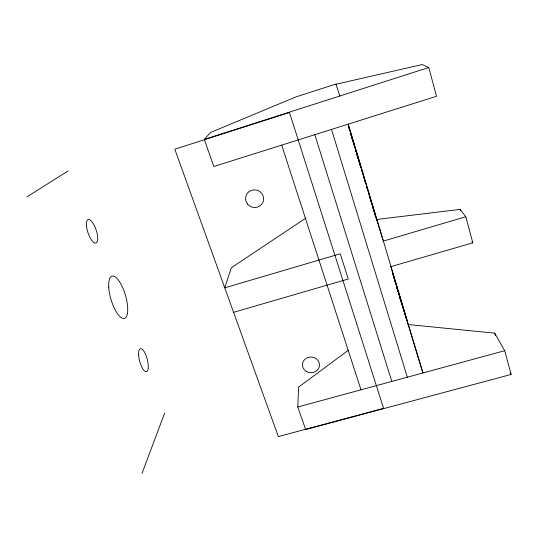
<?xml version="1.0" encoding="UTF-8"?>
<svg xmlns="http://www.w3.org/2000/svg" width="538" height="538" viewBox="0 0 538 538"><rect width="100%" height="100%" fill="white"/><g stroke="black" fill="none" stroke-linecap="round" stroke-linejoin="round"><path stroke-width="0.81" d="M408.066 324.515L494.698 333.15L504.731 350.709L511.1 374.461L305.658 429.546L297.79 407.017L298.597 387.131L348.416 350.218M142.005 473.427L164.641 413.144M204.319 139.403L210.398 132.556L295.369 97.109L333.533 84.809L422.162 64.573L428.786 67.519L436.506 96.309L213.794 166.524L204.319 139.403L428.786 67.519M305.873 218.098L231.333 267.742L224.756 287.837L340.278 253.781L348.254 279.014L233.579 312.322M26.9 196.895L68.064 170.97M391.025 266.592L472.821 242.833L465.807 216.767L383.372 241.071L376.923 220.277M297.79 407.017L504.731 350.709M376.674 219.477L460.198 209.376L465.807 216.767M471.927 241.562L472.821 242.833M510.306 373.022L511.1 374.461M393.258 275.187L393.07 274.602M359.135 161.38L359.418 162.368M335.934 84.036L339.875 95.993M281.69 145.119L361.005 389.815M348.348 125.596L376.788 219.874M373.116 208.004L373.419 208.993M370.205 198.28L370.01 197.675L370.218 198.428M314.817 134.675L391.812 381.435M351.072 134.5L351.267 135.132M359.841 163.747L359.673 163.196M400.01 297.696L400.38 298.846L399.909 297.211M392.774 273.533L392.518 272.732L392.807 273.734M370.332 198.71L370.695 199.887M398.463 292.8L406.842 320.11L390.736 266.384M396.762 287.595L397.985 291.603M399.949 298.012L401.22 302.148M401.671 303.627L422.922 372.969L348.308 124.117M331.516 129.409L407.327 377.212M351.549 136.047L351.717 136.612M352.094 137.889L352.525 139.288M358.859 160.485L358.617 159.685M370.924 200.634L371.18 201.488M393.352 275.422L393.022 274.34M393.56 276.155L393.944 277.42M399.626 296.411L399.774 296.895M400.205 298.334L400.38 298.926M400.541 299.451L400.689 299.922M352.121 137.93L352.35 138.676M352.699 139.867L352.888 140.485M357.945 157.486L358.308 158.683M358.685 159.941L358.893 160.64M357.535 156.128L357.75 156.827M371.469 202.429L371.785 203.472M372.491 205.805L372.881 207.09M373.675 209.827L373.991 210.862M374.166 211.454L374.361 212.086M355.315 149.261L356.042 151.655M393.54 276.055L394.468 279.128M394.663 279.787L394.879 280.486M398.907 294.03L399.29 295.301M399.465 295.88L399.795 296.996M353.298 141.857L353.527 142.61M353.701 143.169L354.004 144.197M354.26 145.038L354.643 146.282M354.784 146.773L355.046 147.661M356.842 153.841L357.313 155.395L356.896 153.801M374.616 212.84L375.087 214.393M348.886 127.735L349.579 130.035M350.5 133.101L351.193 135.401M352.114 138.468L352.807 140.768M355.833 150.485L356.095 151.346M356.983 154.783L357.683 157.109M358.59 160.122L359.787 164.083M375.235 214.985L375.477 215.778M376.23 218.569L376.694 220.096M395.302 281.878L395.598 282.853M395.807 283.573L396.062 284.407M396.21 284.878L396.573 286.102M396.836 286.949L397.145 287.991L396.788 287.023M353.742 143.875L354.448 146.215M355.383 149.335L356.553 153.236M357.494 156.356L358.2 158.717M359.619 163.424L360.325 165.785M365.013 181.42L365.732 183.821L363.392 175.98M366.667 186.935L367.864 190.903M395.1 281.213L395.565 282.766M396.19 285.032L396.486 286.028M397.293 288.677L397.535 289.498M397.784 290.305L398.019 291.098M398.476 292.618L398.698 293.338M354.286 145.327L354.535 146.161M354.791 147.015L355.053 147.876M355.288 148.676L355.598 149.719M355.86 150.351L356.264 151.696M356.385 152.119L356.647 152.98M357.494 155.805L357.783 156.753M374.616 213.095L375.047 214.541M375.275 215.301L375.511 216.081M375.753 216.881L375.995 217.695M394.024 277.81L394.26 278.597M394.69 280.016L394.892 280.701M395.114 281.421L395.565 282.941M397.34 288.671L397.595 289.511M397.844 290.345L398.093 291.159M398.328 291.952L398.651 292.995M348.335 125.69L349.061 128.098M350.507 132.92L351.711 136.941M352.195 138.542L354.051 144.561M355.322 148.992L356.048 151.4M357.01 154.614L358.698 160.237M360.144 165.058L360.87 167.466M361.832 170.68L363.036 174.695M366.654 186.747L367.837 190.795M368.342 192.375L371.139 201.811M371.476 202.819L375.47 216.276M392.437 272.712L393.164 275.126M393.587 276.317L395.329 282.356M396.782 287.178L397.985 291.192M393.702 276.707L393.829 277.144M399.546 296.021L399.7 296.546M393.594 276.364L393.796 277.063M394.139 278.166L394.307 278.745M352.666 139.934L352.921 140.788M353.136 141.487L353.352 142.193M357.602 156.175L357.817 156.888M358.012 157.56L358.308 158.522M358.987 160.795L358.55 159.335L358.907 160.559M371.462 202.638L371.765 203.653M373.587 209.645L373.883 210.627M374.226 211.784L374.414 212.423M352.202 138.367L352.424 139.127M352.578 139.598L352.941 140.815M399.969 297.46L400.877 300.473M359.176 161.434L359.344 162.005M370.709 200.102L370.352 198.885M351.617 136.417L351.798 137.008M352.141 138.131L352.417 139.06M373.359 208.865L373.096 207.964M359.619 162.947L359.875 163.808M351.327 135.421L351.038 134.446M494.698 333.15L495.35 335.577M460.198 209.376L460.622 210.95M289.484 112.482L174.81 149.201L278.348 436.587L383.601 408.362L289.484 112.482M86.531 226.276A12.394 4.297 71.6 0 0 95.845 243.129A12.394 4.297 71.6 0 0 93.814 224.588A12.394 4.297 71.6 0 0 86.531 226.276M138.643 354.771A11.876 3.921 75.4 0 0 146.249 371.704A11.876 3.921 75.4 0 0 145.462 354.058A11.876 3.921 75.4 0 0 138.643 354.771M108.75 287.359A22.038 7.519 73.6 0 0 123.969 318.496A22.038 7.519 73.6 0 0 121.884 285.934A22.038 7.519 73.6 0 0 108.75 287.359M306.256 371.381A8.554 7.841 2.8 0 0 319.491 365.376A8.554 7.841 2.8 0 0 307.111 357.824A8.554 7.841 2.8 0 0 306.256 371.381M247.406 203.922A9.065 8.803 19.6 0 0 262.927 202.248A9.065 8.803 19.6 0 0 253.425 189.914A9.065 8.803 19.6 0 0 247.406 203.922"/></g></svg>
